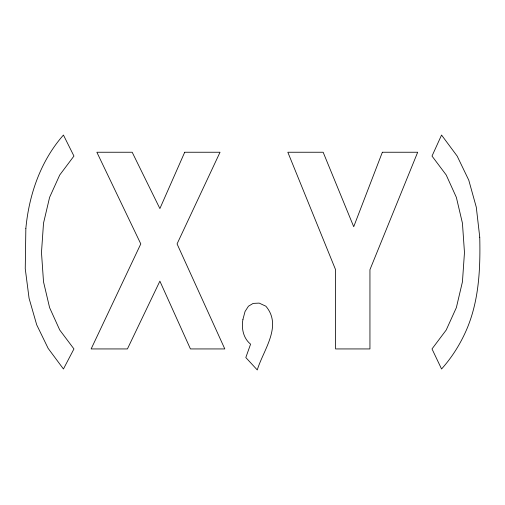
<?xml version="1.0" encoding="UTF-8"?>
<svg xmlns="http://www.w3.org/2000/svg" width="505" height="505" viewBox="0 0 505 505"><rect width="100%" height="100%" fill="white"/><g stroke="black" fill="none" stroke-linecap="round" stroke-linejoin="round"><path stroke-width="0.76" d="M25.85 228.512L25.25 268.729L29.069 298.272L36.707 324.829L48.164 348.399L63.441 368.991L73.945 348.936L59.741 330.017L49.597 307.64L43.512 281.803L41.479 252.5L43.512 223.197L49.597 197.36L59.741 174.982L73.945 156.064L63.441 135.056C40.69 160.855 29.006 194.614 25.85 228.512M479.75 237.224C480.444 268.073 479.131 299.667 467.068 328.528C460.806 343.305 452.272 357.029 441.559 368.991L432.009 348.936L446.212 330.017L456.356 307.64L462.441 281.803L464.474 252.5L462.441 223.197L456.356 197.36L446.212 174.982L432.009 156.064L441.559 135.056L457.189 156.121L468.773 180.171L476.291 207.208L479.75 237.224M242.949 319.337C241.276 328.256 243.252 338.23 250.587 344.164L245.815 357.534L257.272 369.944C263.275 350.098 282.718 326.009 265.87 306.207L259.185 303.107L253.156 303.404L248.441 306.207L245.039 311.522L242.949 319.337M382.354 152.245L353.715 226.72L323.156 152.245L287.831 152.245L335.572 269.689L335.572 348.936L369.944 348.936L369.944 269.689L417.685 152.245L382.354 152.245M184.71 152.245L159.883 208.578L132.19 152.245L96.865 152.245L140.788 243.909L91.134 348.936L127.418 348.936L159.883 281.146L190.435 348.936L224.807 348.936L177.066 243.909L220.035 152.245L184.71 152.245"/></g></svg>
